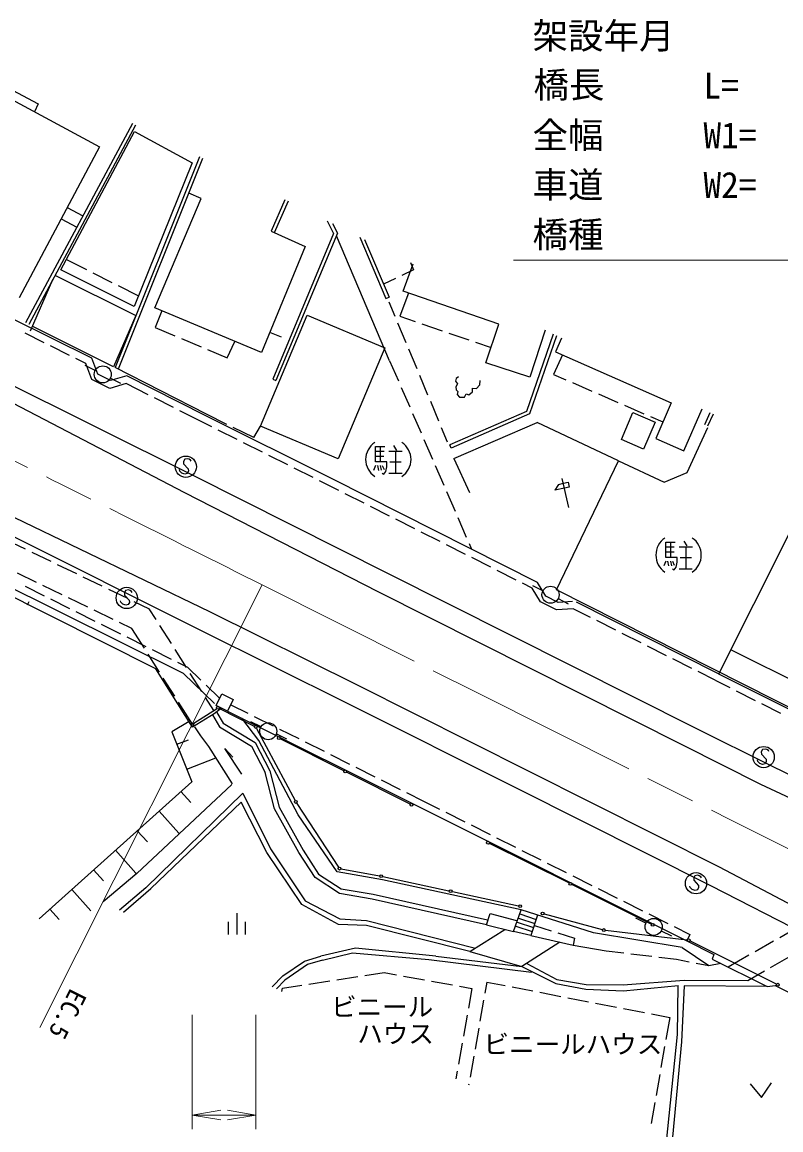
# Model space of a CAD drawing. Units: millimetres, scale not verified. Extents: x 40000 to 680000, y 20000 to 380000.
# Drawn here: x 92878 to 146356, y 262730 to 340802 of the extents above; entities that cross this region are included whole.
import ezdxf
from ezdxf.enums import TextEntityAlignment as Align

# ---------------------------------------------------------------- set-up
doc = ezdxf.new("R2010")
doc.units = ezdxf.units.MM
doc.header["$LTSCALE"] = 1000
doc.linetypes.add('CHAIN', pattern=[18.5, 12, -1.5, 3.5, -1.5])
for name, color, linetype, lineweight in [('M-BGD', 7, 'Continuous', 25), ('M-BMK', 2, 'CHAIN', 13), ('M-BMK-OTRS', 5, 'Continuous', 25), ('M-STR-HTXT', 7, 'Continuous', 13), ('M-STR-STRC', 7, 'Continuous', 25), ('M-TTL', 2, 'Continuous', 140)]:
    doc.layers.add(name, color=color, linetype=linetype, lineweight=lineweight)
doc.layers.add('M-STR-STR1', color=7, linetype='Continuous')
doc.styles.add('ＭＳ ゴシック', font='')
doc.styles.get('ＭＳ ゴシック').set_extended_font_data('MS Gothic')

# ---------------------------------------------------------------- blocks, each defined once
blk = doc.blocks.new('open_arrow')
at = {"color": 0, "linetype": 'Continuous', "lineweight": -2}
blk.add_lwpolyline([(7.5, 1.25), (0, 0), (7.5, -1.25)], dxfattribs=at)

msp = doc.modelspace()

# ---------------------------------------------------------------- linework, layer by layer
at = {"layer": 'M-BGD'}
for p, q in [((91487, 336387), (94017, 335034)), ((91854, 335508), (98326, 332005)), ((94017, 335034), (93737, 334488)), ((100654, 333655), (93119, 319617)), ((100878, 333543), (93339, 319499)), ((95609, 323340), (100802, 333086)), ((100802, 333086), (104851, 330897)), ((98326, 332005), (92673, 321375)), ((105371, 331299), (99426, 316450)), ((105596, 331187), (99650, 316336)), ((104851, 330897), (100775, 320769)), ((105500, 328383), (104623, 328759)), ((102240, 320656), (105500, 328383)), ((111400, 328288), (110423, 326062)), ((111624, 328176), (110652, 325962)), ((96052, 327729), (97158, 327142)), ((95634, 326942), (96730, 326344)), ((114387, 326797), (114823, 325912)), ((114757, 326612), (115098, 325921)), ((110423, 326062), (112828, 325001)), ((114823, 325912), (110541, 315639)), ((115098, 325921), (110770, 315539)), ((118776, 316943), (115027, 325752)), ((116671, 325656), (118514, 321320)), ((112828, 325001), (109759, 317507)), ((117016, 325484), (118744, 321418)), ((96003, 324078), (97424, 323362)), ((100775, 320769), (95609, 323340)), ((120465, 323342), (119635, 322946)), ((119741, 321832), (120450, 323764)), ((120245, 323868), (120465, 323342)), ((93470, 319038), (95040, 322665)), ((95193, 322973), (100895, 320131)), ((97870, 323137), (99210, 322462)), ((119184, 322731), (118354, 322336)), ((99657, 322237), (101077, 321521)), ((120103, 321707), (119493, 320075)), ((126489, 319517), (119741, 321832)), ((118514, 321320), (118744, 321418)), ((118722, 321081), (119143, 320074)), ((100895, 320131), (99325, 316504)), ((109759, 317507), (102240, 320656)), ((102734, 320449), (102253, 319277)), ((109680, 312316), (112974, 320157)), ((112974, 320157), (118447, 317858)), ((99325, 316504), (93623, 319346)), ((119336, 319613), (119915, 318229)), ((119493, 320075), (120584, 319701)), ((121057, 319539), (122477, 319053)), ((125571, 316795), (126489, 319517)), ((94425, 318202), (93083, 318871)), ((102253, 319277), (103644, 318692)), ((111163, 318608), (110344, 318936)), ((122950, 318891), (124369, 318405)), ((130310, 318818), (128435, 313370)), ((130535, 318705), (128636, 313185)), ((129743, 319102), (128667, 315790)), ((96215, 317310), (94873, 317979)), ((104105, 318498), (105488, 317916)), ((107340, 317138), (107867, 318299)), ((118447, 317858), (115153, 310017)), ((120108, 317768), (120687, 316384)), ((124842, 318243), (125933, 317869)), ((130893, 318525), (130467, 317576)), ((97368, 316735), (96662, 317087)), ((98211, 315986), (97781, 317110)), ((105949, 317723), (107340, 317138)), ((130961, 317358), (130337, 315979)), ((130467, 317576), (138625, 313982)), ((98024, 316246), (97308, 316603)), ((97798, 315611), (97368, 316735)), ((105865, 313161), (99426, 316450)), ((118776, 316943), (119398, 315513)), ((128667, 315790), (125571, 316795)), ((91054, 315766), (104947, 308844)), ((99064, 314978), (97798, 315611)), ((99112, 315535), (98211, 315986)), ((99099, 315713), (99812, 315349)), ((100264, 315881), (99112, 315535)), ((110541, 315639), (110770, 315539)), ((120879, 315923), (121458, 314539)), ((123480, 315689), (123413, 315505)), ((123413, 315505), (123563, 315306)), ((123644, 315794), (123480, 315689)), ((125145, 315234), (125167, 315540)), ((130337, 315979), (131208, 315599)), ((100214, 315324), (99064, 314978)), ((101767, 314538), (100214, 315324)), ((119598, 315054), (120196, 313679)), ((123563, 315306), (123444, 315104)), ((123444, 315104), (123472, 314885)), ((123472, 314885), (123584, 314773)), ((123584, 314773), (123532, 314556)), ((124364, 314540), (124615, 314745)), ((124610, 315009), (124894, 314979)), ((124615, 314745), (124610, 315009)), ((124894, 314979), (125145, 315234)), ((131666, 315400), (133041, 314801)), ((103552, 313635), (102213, 314312)), ((121651, 314078), (122230, 312694)), ((123532, 314556), (123702, 314360)), ((123702, 314360), (124050, 314360)), ((124050, 314360), (124167, 314595)), ((124167, 314595), (124364, 314540)), ((133500, 314601), (134875, 314003)), ((138625, 313982), (137535, 311464)), ((105550, 312624), (103998, 313410)), ((107308, 312451), (105865, 313161)), ((120396, 313221), (120994, 311845)), ((128435, 313370), (123025, 311000)), ((128636, 313185), (123125, 310771)), ((135120, 311394), (135918, 313301)), ((135334, 313803), (136709, 313204)), ((135918, 313301), (137508, 312598)), ((139508, 310595), (140819, 313546)), ((141353, 313278), (140967, 312419)), ((141577, 313166), (141195, 312317)), ((106241, 312279), (105550, 312624)), ((109200, 311520), (109680, 312316)), ((115153, 310017), (109680, 312316)), ((123314, 310055), (129187, 312584)), ((134903, 309888), (129187, 312584)), ((137508, 312598), (136674, 310696)), ((137167, 313005), (138038, 312626)), ((108030, 311384), (106688, 312055)), ((109200, 311520), (107757, 312230)), ((122423, 312233), (122844, 311226)), ((139761, 309065), (141206, 312225)), ((109818, 310489), (108477, 311160)), ((117780, 309814), (117780, 310885)), ((117780, 310885), (118449, 310885)), ((118120, 310885), (118120, 309814)), ((119059, 310959), (119258, 310623)), ((121194, 311387), (121792, 310011)), ((123125, 310771), (123025, 311000)), ((136674, 310696), (135120, 311394)), ((137535, 311464), (139508, 310595)), ((111607, 309594), (110265, 310265)), ((117780, 310553), (118386, 310553)), ((117780, 310216), (118382, 310216)), ((118726, 310553), (119665, 310553)), ((118726, 310553), (119657, 310553)), ((119188, 310553), (119188, 309008)), ((123314, 310055), (124420, 307661)), ((113396, 308699), (112054, 309370)), ((117783, 309544), (117649, 309212)), ((118589, 309814), (117780, 309814)), ((117917, 309546), (117986, 309212)), ((118118, 309544), (118186, 309214)), ((118253, 309544), (118387, 309275)), ((118523, 309134), (118589, 309466)), ((118589, 309466), (118589, 309814)), ((118792, 309814), (119591, 309814)), ((121992, 309553), (122590, 308177)), ((130540, 300787), (134903, 309888)), ((134903, 309888), (138125, 308368)), ((104947, 308844), (118638, 301969)), ((114533, 308130), (113843, 308476)), ((118257, 309012), (118382, 308942)), ((118382, 308942), (118523, 309134)), ((118722, 309008), (119653, 309008)), ((131409, 306595), (130946, 308644)), ((131409, 306595), (130946, 308644)), ((138125, 308368), (139761, 309065)), ((115207, 307790), (114533, 308130)), ((122790, 307719), (123388, 306343)), ((130682, 308225), (130418, 307807)), ((130682, 308225), (130418, 307807)), ((131101, 307961), (130418, 307807)), ((131101, 307961), (130418, 307807)), ((130682, 308225), (131024, 308302)), ((130682, 308225), (131024, 308302)), ((131024, 308302), (131365, 308379)), ((131024, 308302), (131365, 308379)), ((131442, 308038), (131101, 307961)), ((131442, 308038), (131101, 307961)), ((131365, 308379), (131442, 308038)), ((131365, 308379), (131442, 308038)), ((116993, 306889), (115653, 307565)), ((118778, 305988), (117439, 306664)), ((120564, 305087), (119225, 305763)), ((123588, 305885), (124186, 304510)), ((102304, 295227), (83770, 304548)), ((105426, 297960), (91777, 304788)), ((122349, 304186), (121010, 304862)), ((141990, 294866), (146908, 304685)), ((91748, 304323), (93099, 303671)), ((124135, 303285), (122796, 303961)), ((124386, 304051), (124559, 303654)), ((138240, 303077), (138240, 304148)), ((138240, 304148), (138909, 304148)), ((138240, 303816), (138846, 303816)), ((138580, 304148), (138580, 303077)), ((139186, 303816), (140125, 303816)), ((139186, 303816), (140117, 303816)), ((139518, 304222), (139718, 303886)), ((139648, 303816), (139648, 302271)), ((93549, 303454), (94901, 302803)), ((125920, 302384), (124581, 303060)), ((138240, 303480), (138842, 303480)), ((139049, 303077), (138240, 303077)), ((139049, 302730), (139049, 303077)), ((139252, 303077), (140051, 303077)), ((95351, 302586), (96702, 301934)), ((127706, 301483), (126367, 302159)), ((138243, 302807), (138109, 302475)), ((138377, 302809), (138446, 302475)), ((138578, 302807), (138646, 302477)), ((138713, 302807), (138847, 302539)), ((138717, 302275), (138842, 302205)), ((138842, 302205), (138983, 302397)), ((138983, 302397), (139049, 302730)), ((139182, 302271), (140113, 302271)), ((93892, 301313), (92541, 301964)), ((97153, 301717), (98504, 301066)), ((118638, 301969), (140274, 291097)), ((93088, 301039), (94430, 300370)), ((95694, 300444), (94343, 301096)), ((98954, 300849), (100305, 300197)), ((128826, 300918), (128152, 301258)), ((129425, 299946), (128826, 300918)), ((129581, 300712), (128870, 301077)), ((129792, 300343), (129192, 301316)), ((156285, 287779), (130540, 300787)), ((93253, 299739), (93372, 299959)), ((94878, 300147), (96220, 299478)), ((97496, 299576), (96144, 300227)), ((100756, 299980), (101841, 299457)), ((130550, 299370), (129425, 299946)), ((130657, 299899), (129792, 300343)), ((130652, 300169), (131363, 299804)), ((131678, 299974), (130657, 299899)), ((96668, 299255), (98010, 298585)), ((99297, 298707), (97946, 299359)), ((102323, 298696), (101841, 299457)), ((131716, 299456), (130550, 299370)), ((132927, 298846), (131716, 299456)), ((98458, 298362), (99800, 297693)), ((100610, 298075), (99748, 298490)), ((103394, 297006), (102591, 298273)), ((134713, 297947), (133374, 298621)), ((100248, 297470), (101590, 296801)), ((101491, 296683), (100610, 298075)), ((115805, 292779), (105426, 297960)), ((136500, 297048), (135160, 297722)), ((138286, 296148), (136946, 296823)), ((102561, 294994), (101758, 296261)), ((102037, 296578), (103380, 295908)), ((104464, 295316), (103661, 296584)), ((140073, 295249), (138733, 295923)), ((156430, 289757), (142841, 296565)), ((104896, 291117), (102304, 295227)), ((103827, 295685), (104527, 295336)), ((104527, 295336), (105478, 294416)), ((103631, 293304), (102829, 294571)), ((105534, 293627), (104731, 294894)), ((141730, 294415), (140519, 295024)), ((141730, 294415), (142762, 293896)), ((105838, 294068), (106789, 293148)), ((143209, 293672), (144549, 292999)), ((104883, 291328), (103899, 292882)), ((106382, 292288), (105802, 293205)), ((106542, 292649), (106945, 293462)), ((106945, 293462), (107761, 293058)), ((107761, 293058), (107359, 292245)), ((127816, 286775), (115805, 292779)), ((144996, 292774), (146336, 292101)), ((106409, 292055), (104896, 291117)), ((106937, 292451), (106409, 292055)), ((106589, 292150), (107038, 291400)), ((107585, 292697), (108792, 292093)), ((104644, 291513), (103437, 290782)), ((106289, 291971), (106782, 291145)), ((107038, 291400), (109309, 290031)), ((109567, 290165), (108357, 291757)), ((109714, 291141), (109002, 291497)), ((109239, 291869), (110580, 291198)), ((103437, 290782), (104837, 287266)), ((105036, 291146), (105449, 290500)), ((105449, 290500), (106019, 289742)), ((106782, 291145), (109044, 289782)), ((109404, 291018), (112110, 285953)), ((110796, 290642), (111502, 290289)), ((111027, 290975), (112369, 290304)), ((140274, 291097), (145753, 288358)), ((103787, 289903), (104599, 290225)), ((106019, 289742), (107688, 287110)), ((109044, 289782), (110016, 287915)), ((109309, 290031), (110346, 288041)), ((112331, 284927), (109567, 290165)), ((112816, 290080), (114158, 289409)), ((104487, 288145), (106519, 288953)), ((107160, 289606), (107739, 288991)), ((108360, 287805), (107160, 289606)), ((114605, 289186), (115947, 288515)), ((116394, 288291), (117735, 287620)), ((145753, 288358), (154040, 284339)), ((110667, 285349), (110016, 287915)), ((110346, 288041), (110996, 285479)), ((118182, 287396), (119524, 286725)), ((104837, 287266), (94069, 277600)), ((107653, 287077), (100952, 280788)), ((104067, 286575), (104758, 285806)), ((141422, 279936), (127816, 286775)), ((108444, 286462), (101586, 279797)), ((101953, 279735), (108306, 285820)), ((110130, 282276), (108306, 285820)), ((108444, 286462), (110375, 282527)), ((119971, 286502), (121178, 285898)), ((121178, 285898), (122294, 285339)), ((102529, 285194), (103932, 283632)), ((112375, 282272), (110667, 285349)), ((110996, 285479), (112675, 282452)), ((112237, 285739), (115174, 281245)), ((122741, 285115), (124082, 284443)), ((115084, 280923), (112331, 284927)), ((124529, 284219), (125871, 283547)), ((100991, 283814), (101703, 283021)), ((126318, 283323), (127659, 282651)), ((99453, 282433), (100898, 280823)), ((112595, 278616), (110130, 282276)), ((110375, 282527), (112826, 278862)), ((113521, 280509), (112375, 282272)), ((112675, 282452), (113774, 280762)), ((128106, 282427), (129447, 281755)), ((115365, 281118), (118055, 280634)), ((129894, 281531), (131235, 280859)), ((97915, 281052), (98614, 280273)), ((100952, 280788), (98586, 278794)), ((115239, 279389), (113521, 280509)), ((113774, 280762), (115369, 279722)), ((118274, 280361), (115084, 280923)), ((128050, 278232), (118274, 280361)), ((118300, 280585), (122959, 279579)), ((131682, 280635), (133023, 279963)), ((96376, 279671), (97726, 278167)), ((101586, 279797), (99733, 278219)), ((100014, 278078), (101953, 279735)), ((115369, 279722), (117626, 279337)), ((123204, 279526), (127863, 278519)), ((133470, 279739), (134811, 279067)), ((150102, 275459), (141422, 279936)), ((112826, 278862), (115277, 277594)), ((117558, 278993), (115239, 279389)), ((125602, 277188), (117558, 278993)), ((117626, 279337), (125678, 277529)), ((135258, 278843), (136599, 278171)), ((94838, 278290), (95489, 277565)), ((108000, 278000), (108000, 276500)), ((115172, 277213), (112595, 278616)), ((125602, 277188), (125874, 277969)), ((125874, 277969), (127718, 277478)), ((127509, 276707), (128050, 278232)), ((127956, 277945), (129114, 277563)), ((133139, 276627), (128050, 278232)), ((129684, 277950), (133758, 276844)), ((137046, 277947), (138387, 277275)), ((107400, 277400), (107400, 276500)), ((108600, 277400), (108600, 276500)), ((117148, 277144), (115172, 277213)), ((115277, 277594), (117157, 277477)), ((117157, 277477), (124825, 275541)), ((125602, 277188), (127509, 276707)), ((127767, 277371), (128925, 276989)), ((127861, 277658), (129019, 277276)), ((129209, 277851), (128722, 276420)), ((136849, 277295), (136127, 277639)), ((124441, 275297), (117148, 277144)), ((124441, 275297), (126895, 276862)), ((128722, 276420), (127509, 276707)), ((127672, 277084), (128830, 276702)), ((128722, 276420), (131718, 275749)), ((128985, 277135), (130159, 276762)), ((130636, 276611), (131810, 276239)), ((139395, 275590), (133139, 276627)), ((134003, 276797), (139733, 276115)), ((137927, 276767), (138642, 276409)), ((138834, 277051), (139950, 276491)), ((139950, 276491), (139726, 276044)), ((147580, 277007), (146276, 276267)), ((130785, 275958), (128090, 274239)), ((131810, 276239), (131718, 275749)), ((131718, 275749), (134033, 275354)), ((145841, 276020), (144537, 275280)), ((112780, 274628), (113920, 274982)), ((116372, 275542), (113920, 274982)), ((114050, 274680), (116161, 275210)), ((116161, 275210), (121544, 274729)), ((122048, 274982), (116372, 275542)), ((122048, 274982), (128090, 274239)), ((124441, 275297), (128090, 274239)), ((134033, 275354), (135278, 275202)), ((135775, 275142), (137264, 274961)), ((137760, 274901), (139005, 274749)), ((139395, 275590), (141285, 274320)), ((141632, 275081), (141514, 274771)), ((144102, 275033), (142646, 274206)), ((145637, 274179), (146941, 274920)), ((111254, 273584), (112780, 274628)), ((112998, 274393), (111400, 273288)), ((114050, 274680), (112998, 274393)), ((121544, 274729), (128788, 273840)), ((128090, 274239), (130498, 273035)), ((128446, 274466), (130560, 273328)), ((139005, 274749), (139899, 274581)), ((140391, 274489), (141285, 274320)), ((141285, 274320), (142124, 274473)), ((141514, 274771), (145394, 272835)), ((110505, 272814), (111254, 273584)), ((111400, 273288), (110797, 272668)), ((115057, 273303), (116539, 273534)), ((117033, 273611), (118391, 273823)), ((118391, 273823), (119273, 273663)), ((119765, 273573), (121240, 273305)), ((130560, 273328), (132628, 272967)), ((135240, 272943), (139550, 273286)), ((139550, 273286), (144027, 273266)), ((144027, 273266), (145202, 273933)), ((111186, 272473), (111228, 272707)), ((111228, 272707), (112586, 272919)), ((113080, 272996), (114563, 273226)), ((121732, 273215), (123208, 272947)), ((123700, 272857), (124582, 272697)), ((124582, 272697), (124335, 271299)), ((125624, 273150), (125487, 272364)), ((125624, 273150), (126918, 272899)), ((127409, 272804), (128882, 272519)), ((130498, 273035), (132599, 272637)), ((132599, 272637), (135253, 272529)), ((132628, 272967), (135240, 272943)), ((135253, 272529), (139120, 272904)), ((139072, 269453), (139120, 272904)), ((139532, 272872), (139361, 268937)), ((145394, 272835), (139532, 272872)), ((145394, 272835), (145962, 272912)), ((125401, 271872), (125142, 270394)), ((129373, 272423), (130845, 272138)), ((131336, 272043), (132809, 271758)), ((133300, 271663), (134772, 271378)), ((135263, 271283), (136736, 270997)), ((124248, 270806), (123987, 269329)), ((137227, 270902), (138521, 270652)), ((138521, 270652), (138248, 269090)), ((125056, 269902), (124798, 268424)), ((138021, 259177), (139072, 269453)), ((123900, 268837), (123639, 267360)), ((138161, 268598), (137902, 267120)), ((139361, 268937), (138449, 259480)), ((124712, 267931), (124454, 266454)), ((123552, 266867), (123455, 266318)), ((137816, 266628), (137557, 265150)), ((124368, 265961), (124351, 265868)), ((144204, 265984), (145000, 265000)), ((145000, 265000), (145702, 266053)), ((137471, 264658), (137212, 263180))]:
    msp.add_line(p, q, dxfattribs=at)
for centre, radius in [((98561, 315979), 600), ((130120, 300448), 600), ((110224, 290824), 600), ((112169, 285843), 100), ((115242, 281141), 100), ((118178, 280612), 100), ((123081, 279552), 100), ((127985, 278492), 100), ((129563, 277983), 100), ((137391, 277037), 600), ((133879, 276811), 100)]:
    msp.add_circle(centre, radius, dxfattribs=at)
for centre, start, end in [((118534, 309981), 123.85503, 236.14497), ((118844, 309981), 303.85503, 56.14497), ((138994, 303244), 123.85503, 236.14497), ((139304, 303244), 303.85503, 56.14497)]:
    msp.add_arc(centre, 1445, start, end, dxfattribs=at)
at = {"layer": 'M-BMK'}
for p, q in [((109792, 301143), (124924, 293550)), ((124924, 293550), (142800, 284583)), ((142800, 284583), (160677, 275615))]:
    msp.add_line(p, q, dxfattribs=at)
msp.add_arc((-3030972, -5959622), 7004397, 63.35899, 63.72037, dxfattribs=at)
at = {"layer": 'M-BMK-OTRS'}
for p, q in [((97781, 317110), (92161, 319911)), ((105785, 313088), (100264, 315881)), ((114766, 308595), (105785, 313088)), ((129192, 301316), (114766, 308595)), ((88129, 302930), (104223, 294907)), ((141964, 294879), (131950, 299920)), ((104223, 294907), (106427, 292774)), ((141963, 294879), (158772, 286437)), ((107359, 292245), (106542, 292649)), ((107361, 292249), (120954, 285451)), ((120954, 285451), (139726, 276044)), ((139726, 276044), (141632, 275081)), ((145962, 272912), (148374, 271690))]:
    msp.add_line(p, q, dxfattribs=at)
at = {"layer": 'M-STR-HTXT'}
for p, q in [((109789, 301144), (94134, 269938)), ((104869, 270839), (104869, 262773)), ((109345, 270839), (109345, 262773)), ((104869, 263773), (109345, 263773))]:
    msp.add_line(p, q, dxfattribs=at)
at = {"layer": 'M-STR-STRC'}
for p, q in [((104341, 307618), (90450, 314867)), ((104334, 309996), (104250, 309834)), ((104533, 310026), (104334, 309996)), ((104647, 309989), (104533, 310026)), ((104752, 309924), (104647, 309989)), ((104000, 309158), (103971, 309262)), ((104250, 309834), (104261, 309673)), ((104261, 309673), (104587, 309315)), ((104587, 309315), (104598, 309154)), ((104791, 309849), (104752, 309924)), ((104144, 309017), (104000, 309158)), ((104343, 308953), (104144, 309017)), ((104514, 308992), (104343, 308953)), ((104598, 309154), (104514, 308992)), ((117964, 300641), (104341, 307618)), ((92340, 305889), (106086, 299272)), ((100171, 300750), (100087, 300588)), ((100087, 300588), (100098, 300427)), ((100370, 300781), (100171, 300750)), ((100484, 300744), (100370, 300781)), ((100589, 300678), (100484, 300744)), ((100627, 300603), (100589, 300678)), ((139503, 289827), (117964, 300641)), ((99837, 299912), (99807, 300016)), ((99981, 299771), (99837, 299912)), ((100098, 300427), (100424, 300069)), ((100435, 299908), (100351, 299746)), ((100424, 300069), (100435, 299908)), ((100180, 299707), (99981, 299771)), ((100351, 299746), (100180, 299707)), ((106086, 299272), (116483, 294096)), ((116483, 294096), (128537, 288030)), ((104974, 291387), (106576, 292412)), ((106793, 292423), (109234, 291185)), ((111085, 290292), (115538, 288054)), ((144949, 287076), (139503, 289827)), ((145062, 289533), (144978, 289370)), ((144978, 289370), (144989, 289209)), ((144989, 289209), (145315, 288852)), ((145261, 289563), (145062, 289533)), ((145375, 289526), (145261, 289563)), ((145480, 289461), (145375, 289526)), ((145519, 289385), (145480, 289461)), ((144728, 288695), (144699, 288799)), ((144872, 288554), (144728, 288695)), ((145072, 288489), (144872, 288554)), ((145242, 288529), (145072, 288489)), ((145326, 288691), (145242, 288529)), ((145315, 288852), (145326, 288691)), ((115761, 287942), (120214, 285703)), ((128537, 288030), (142000, 281265)), ((153461, 283078), (144949, 287076)), ((131406, 280129), (125826, 282914)), ((142000, 281265), (150718, 276659)), ((140296, 280643), (140212, 280481)), ((140212, 280481), (140223, 280320)), ((140223, 280320), (140549, 279962)), ((140495, 280674), (140296, 280643)), ((140609, 280637), (140495, 280674)), ((140714, 280571), (140609, 280637)), ((140752, 280496), (140714, 280571)), ((137210, 277233), (131630, 280018)), ((139962, 279805), (139932, 279909)), ((140105, 279664), (139962, 279805)), ((140305, 279600), (140105, 279664)), ((140476, 279639), (140305, 279600)), ((140560, 279801), (140476, 279639)), ((140549, 279962), (140560, 279801)), ((139969, 276045), (146028, 273018))]:
    msp.add_line(p, q, dxfattribs=at)
for centre, radius in [((104415, 309466), 750), ((100252, 300220), 750), ((106682, 292480), 100), ((104869, 291320), 100), ((109345, 291129), 100), ((110973, 290348), 100), ((145143, 289002), 750), ((115650, 287998), 100), ((120326, 285647), 100), ((125714, 282970), 100), ((140376, 280113), 750), ((131518, 280074), 100), ((137322, 277177), 100), ((139858, 276101), 100), ((146140, 272962), 100)]:
    msp.add_circle(centre, radius, dxfattribs=at)
at = {"layer": 'M-TTL', "color": 7, "lineweight": 13}
msp.add_lwpolyline([(153879, 280096), (154507, 324027), (127513, 324027)], dxfattribs=at)

# ---------------------------------------------------------------- block references
at = {"layer": 'M-STR-HTXT', "xscale": 267, "yscale": 267}
msp.add_blockref('open_arrow', (104869, 263773), dxfattribs=at)
at = {"layer": 'M-STR-HTXT', "xscale": 267, "yscale": 267, "rotation": 180}
msp.add_blockref('open_arrow', (109345, 263773), dxfattribs=at)

# ---------------------------------------------------------------- texts
at = {"layer": 'M-BGD', "style": 'ＭＳ ゴシック'}
for s, p in [('ビニール', (114653, 271399)), ('ハウス', (116500, 269500)), ('ビニールハウス', (125398, 268765))]:
    msp.add_text(s, height=1320, dxfattribs=at).set_placement(p, align=Align.MIDDLE_LEFT)
at = {"layer": 'M-STR-HTXT', "style": 'ＭＳ ゴシック'}
msp.add_text('EC.5', height=1320, rotation=243.493, dxfattribs=at).set_placement((95939, 272959), align=Align.BOTTOM_LEFT)
at = {"layer": 'M-STR-STR1', "style": 'ＭＳ ゴシック'}
for s, p in [('架設年月', (128855, 338369)), ('橋長', (128923, 334920)), ('L=', (140900, 334869)), ('全幅', (128855, 331369)), ('W1=', (140900, 331369)), ('車道', (128855, 327869)), ('W2=', (140900, 327869)), ('橋種', (128855, 324369))]:
    msp.add_text(s, height=1833, dxfattribs=at).set_placement(p, align=Align.BOTTOM_LEFT)

doc.saveas('drawing.dxf')
